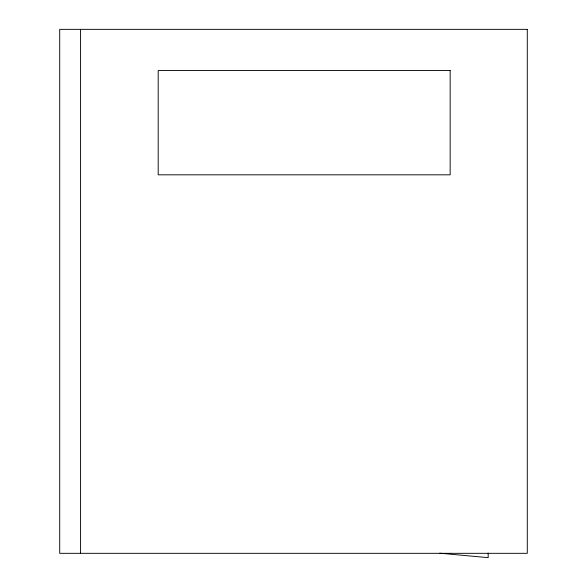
<?xml version="1.0" encoding="UTF-8"?>
<svg xmlns="http://www.w3.org/2000/svg" width="587" height="587" viewBox="0 0 587 587"><rect width="100%" height="100%" fill="white"/><g stroke="black" fill="none" stroke-linecap="round" stroke-linejoin="round"><path stroke-width="0.88" d="M439.81 553.211L488.179 557.65L488.179 553.101M80.573 29.35L80.573 553.321M527.287 29.35L59.713 29.35L59.713 553.321L527.287 553.321L527.287 29.35M450.163 70.55L158.196 70.55L158.196 174.823L450.163 174.823L450.163 70.55"/></g></svg>
